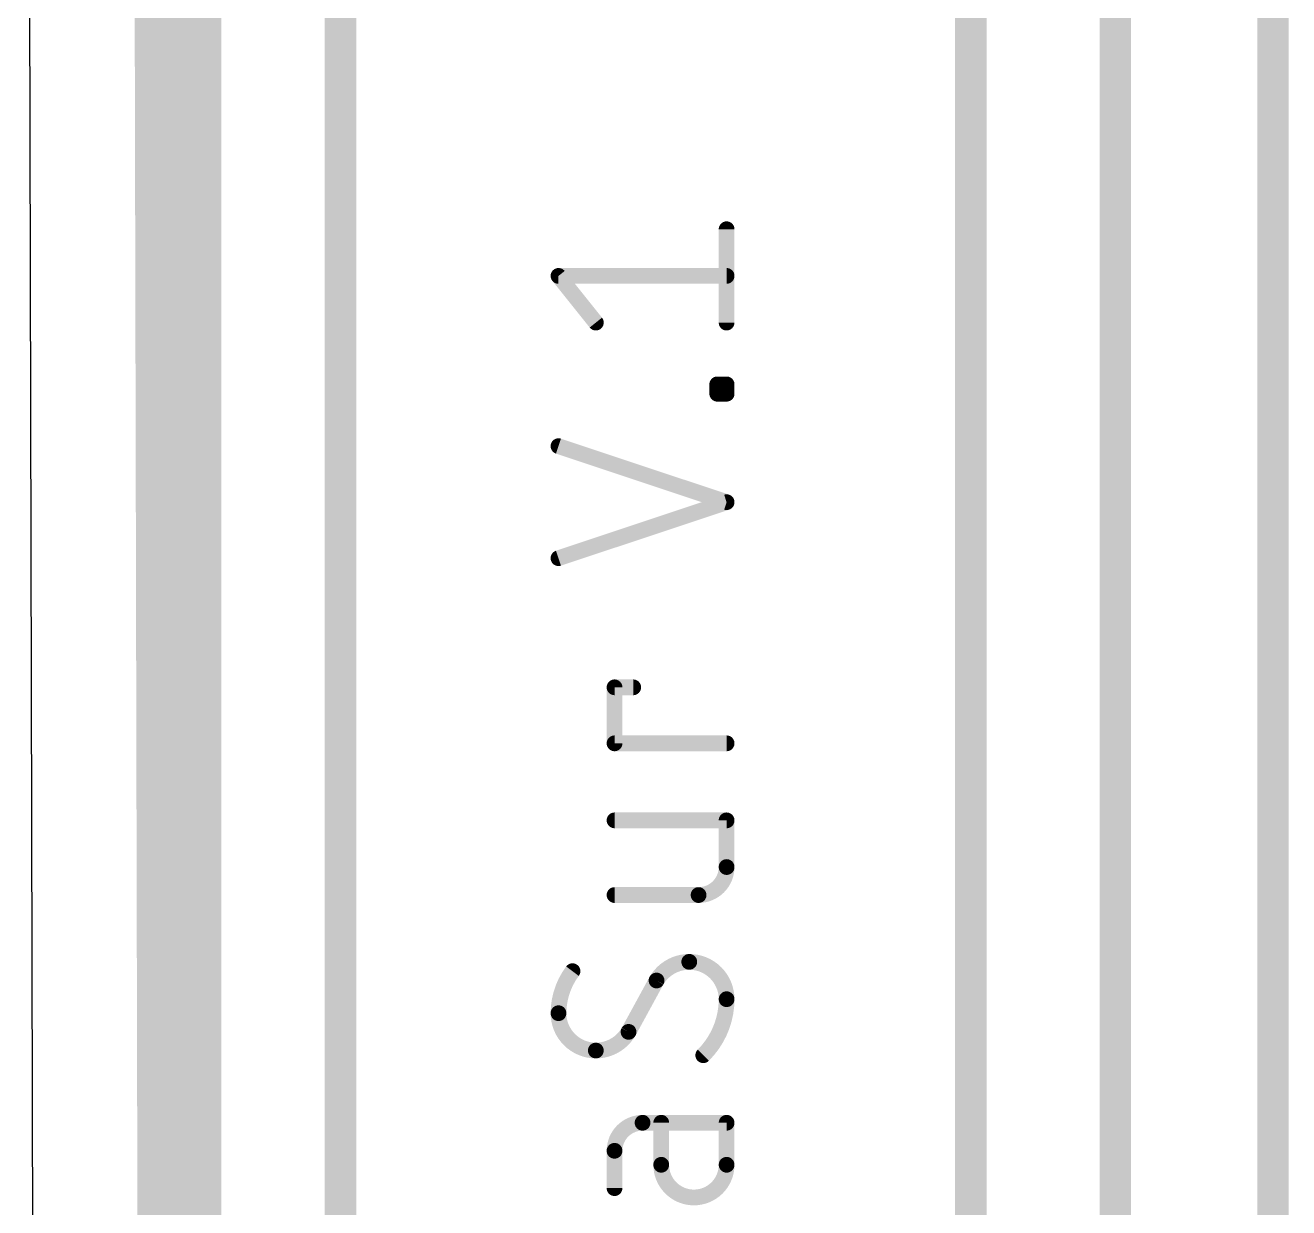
# Model space of a CAD drawing. Extents: x -0.1 to 37.8, y 0 to 56.6.
# Drawn here: x -0.13 to 12.09, y 26.21 to 37.65 of the extents above; entities that cross this region are included whole.
import ezdxf

# ---------------------------------------------------------------- set-up
doc = ezdxf.new("R2010")
doc.units = 0
doc.layers.add('1', color=22, linetype='CONTINUOUS')
doc.layers.add('20', color=30, linetype='CONTINUOUS')

msp = doc.modelspace()

# ---------------------------------------------------------------- linework, layer by layer
at = {"layer": '1'}
for points, const_width in [([(2.921, 50.546), (2.921, 5.08)], 0.3048), ([(10.414, 50.419), (10.414, 24.13)], 0.3048), ([(1.1658, 1.1684), (1.0579, 49.2666)], 0.3048), ([(1.6162, 49.2666), (1.6162, 4.8205)], 0.3048), ([(11.938, 47.879), (11.938, 24.892)], 0.3048), ([(9.017, 44.157), (9.017, 22.606)], 0.3048), ([(1.0836, 37.7952), (1.6162, 37.7952)], 0.3048), ([(1.0843, 37.4904), (1.6162, 37.4904)], 0.3048), ([(1.085, 37.1856), (1.6162, 37.1856)], 0.3048), ([(1.0857, 36.8808), (1.6162, 36.8808)], 0.3048), ([(1.0864, 36.576), (1.6162, 36.576)], 0.3048), ([(1.0871, 36.2712), (1.6162, 36.2712)], 0.3048), ([(1.0877, 35.9664), (1.6162, 35.9664)], 0.3048), ([(1.0884, 35.6616), (1.6162, 35.6616)], 0.3048), ([(6.6548, 34.772), (6.6548, 35.6751)], 0.1524), ([(1.0891, 35.3568), (1.6162, 35.3568)], 0.3048), ([(1.0898, 35.052), (1.6162, 35.052)], 0.3048), ([(5.3904, 34.772), (5.0292, 35.2235)], 0.1524), ([(5.0292, 35.2235), (6.6548, 35.2235)], 0.1524), ([(1.0905, 34.7472), (1.6162, 34.7472)], 0.3048), ([(1.0912, 34.4424), (1.6162, 34.4424)], 0.3048), ([(1.0918, 34.1376), (1.6162, 34.1376)], 0.3048), ([(6.5645, 34.0842), (6.5645, 34.1745)], 0.1524), ([(6.5645, 34.1745), (6.6548, 34.1745)], 0.1524), ([(6.6548, 34.1745), (6.6548, 34.0842)], 0.1524), ([(6.6548, 34.0842), (6.5645, 34.0842)], 0.1524), ([(1.0925, 33.8328), (1.6162, 33.8328)], 0.3048), ([(1.0932, 33.528), (1.6162, 33.528)], 0.3048), ([(6.6548, 33.0352), (5.0292, 33.577)], 0.1524), ([(1.0939, 33.2232), (1.6162, 33.2232)], 0.3048), ([(5.0292, 32.4933), (6.6548, 33.0352)], 0.1524), ([(1.0946, 32.9184), (1.6162, 32.9184)], 0.3048), ([(1.0953, 32.6136), (1.6162, 32.6136)], 0.3048), ([(1.0959, 32.3088), (1.6162, 32.3088)], 0.3048), ([(1.0966, 32.004), (1.6162, 32.004)], 0.3048), ([(1.0973, 31.6992), (1.6162, 31.6992)], 0.3048), ([(1.098, 31.3944), (1.6162, 31.3944)], 0.3048), ([(5.5711, 30.7025), (5.5711, 31.2443)], 0.1524), ([(5.5711, 31.2443), (5.7517, 31.2443)], 0.1524), ([(1.0987, 31.0896), (1.6162, 31.0896)], 0.3048), ([(1.0994, 30.7848), (1.6162, 30.7848)], 0.3048), ([(6.6548, 30.7025), (5.5711, 30.7025)], 0.1524), ([(1.1, 30.48), (1.6162, 30.48)], 0.3048), ([(1.1007, 30.1752), (1.6162, 30.1752)], 0.3048), ([(1.1014, 29.8704), (1.6162, 29.8704)], 0.3048), ([(6.6548, 29.9575), (5.5711, 29.9575)], 0.1524), ([(6.6548, 29.506), (6.6548, 29.9575)], 0.1524), ([(1.1021, 29.5656), (1.6162, 29.5656)], 0.3048), ([(1.1028, 29.2608), (1.6162, 29.2608)], 0.3048), ([(5.5711, 29.2351), (6.3839, 29.2351)], 0.1524), ([(1.1035, 28.956), (1.6162, 28.956)], 0.3048), ([(1.1041, 28.6512), (1.6162, 28.6512)], 0.3048), ([(1.1048, 28.3464), (1.6162, 28.3464)], 0.3048), ([(5.9775, 28.4083), (5.7065, 27.9116)], 0.1524), ([(1.1055, 28.0416), (1.6162, 28.0416)], 0.3048), ([(1.1062, 27.7368), (1.6162, 27.7368)], 0.3048), ([(1.1069, 27.432), (1.6162, 27.432)], 0.3048), ([(1.1076, 27.1272), (1.6162, 27.1272)], 0.3048), ([(6.6548, 27.0324), (5.842, 27.0324)], 0.1524), ([(6.0226, 27.0324), (6.0226, 26.626)], 0.1524), ([(6.6548, 26.626), (6.6548, 27.0324)], 0.1524), ([(1.1082, 26.8224), (1.6162, 26.8224)], 0.3048), ([(5.5711, 26.7614), (5.5711, 26.4002)], 0.1524), ([(1.1089, 26.5176), (1.6162, 26.5176)], 0.3048), ([(1.1096, 26.2128), (1.6162, 26.2128)], 0.3048)]:
    msp.add_lwpolyline(points, dxfattribs=dict(at, const_width=const_width))
for points, const_width in [([(1.0836, 37.8714, 1), (1.0836, 37.719)], 0.1524), ([(1.6162, 37.719, 1), (1.6162, 37.8714)], 0.1524), ([(1.0843, 37.5666, 1), (1.0843, 37.4142)], 0.1524), ([(1.6162, 37.4142, 1), (1.6162, 37.5666)], 0.1524), ([(1.085, 37.2618, 1), (1.085, 37.1094)], 0.1524), ([(1.6162, 37.1094, 1), (1.6162, 37.2618)], 0.1524), ([(1.0857, 36.957, 1), (1.0857, 36.8046)], 0.1524), ([(1.6162, 36.8046, 1), (1.6162, 36.957)], 0.1524), ([(1.0864, 36.6522, 1), (1.0864, 36.4998)], 0.1524), ([(1.6162, 36.4998, 1), (1.6162, 36.6522)], 0.1524), ([(1.0871, 36.3474, 1), (1.0871, 36.195)], 0.1524), ([(1.6162, 36.195, 1), (1.6162, 36.3474)], 0.1524), ([(1.0877, 36.0426, 1), (1.0877, 35.8902)], 0.1524), ([(1.6162, 35.8902, 1), (1.6162, 36.0426)], 0.1524), ([(1.0884, 35.7378, 1), (1.0884, 35.5854)], 0.1524), ([(1.6162, 35.5854, 1), (1.6162, 35.7378)], 0.1524), ([(6.6929, 35.6751, 1), (6.6167, 35.6751)], 0.0762), ([(1.0891, 35.433, 1), (1.0891, 35.2806)], 0.1524), ([(1.6162, 35.2806, 1), (1.6162, 35.433)], 0.1524), ([(1.0898, 35.1282, 1), (1.0898, 34.9758)], 0.1524), ([(1.6162, 34.9758, 1), (1.6162, 35.1282)], 0.1524), ([(5.059, 35.2473, 1), (4.9994, 35.1997)], 0.0762), ([(5.0292, 35.2616, 1), (5.0292, 35.1854)], 0.0762), ([(6.6548, 35.1854, 1), (6.6548, 35.2616)], 0.0762), ([(1.0905, 34.8234, 1), (1.0905, 34.671)], 0.1524), ([(1.6162, 34.671, 1), (1.6162, 34.8234)], 0.1524), ([(5.3607, 34.7482, 1), (5.4202, 34.7958)], 0.0762), ([(6.6167, 34.772, 1), (6.6929, 34.772)], 0.0762), ([(1.0912, 34.5186, 1), (1.0912, 34.3662)], 0.1524), ([(1.6162, 34.3662, 1), (1.6162, 34.5186)], 0.1524), ([(1.0918, 34.2138, 1), (1.0918, 34.0614)], 0.1524), ([(1.6162, 34.0614, 1), (1.6162, 34.2138)], 0.1524), ([(6.6026, 34.1745, 1), (6.5264, 34.1745)], 0.0762), ([(6.5645, 34.2126, 1), (6.5645, 34.1364)], 0.0762), ([(6.6929, 34.1745, 1), (6.6167, 34.1745)], 0.0762), ([(6.6548, 34.1364, 1), (6.6548, 34.2126)], 0.0762), ([(6.5645, 34.1223, 1), (6.5645, 34.0461)], 0.0762), ([(6.5264, 34.0842, 1), (6.6026, 34.0842)], 0.0762), ([(6.6167, 34.0842, 1), (6.6929, 34.0842)], 0.0762), ([(6.6548, 34.0461, 1), (6.6548, 34.1223)], 0.0762), ([(1.0925, 33.909, 1), (1.0925, 33.7566)], 0.1524), ([(1.6162, 33.7566, 1), (1.6162, 33.909)], 0.1524), ([(1.0932, 33.6042, 1), (1.0932, 33.4518)], 0.1524), ([(1.6162, 33.4518, 1), (1.6162, 33.6042)], 0.1524), ([(5.0412, 33.6132, 1), (5.0172, 33.5409)], 0.0762), ([(1.0939, 33.2994, 1), (1.0939, 33.147)], 0.1524), ([(1.6162, 33.147, 1), (1.6162, 33.2994)], 0.1524), ([(6.6668, 32.999, 1), (6.6428, 33.0713)], 0.0762), ([(6.6428, 32.999, 1), (6.6668, 33.0713)], 0.0762), ([(1.0946, 32.9946, 1), (1.0946, 32.8422)], 0.1524), ([(1.6162, 32.8422, 1), (1.6162, 32.9946)], 0.1524), ([(1.0953, 32.6898, 1), (1.0953, 32.5374)], 0.1524), ([(1.6162, 32.5374, 1), (1.6162, 32.6898)], 0.1524), ([(5.0172, 32.5294, 1), (5.0412, 32.4572)], 0.0762), ([(1.0959, 32.385, 1), (1.0959, 32.2326)], 0.1524), ([(1.6162, 32.2326, 1), (1.6162, 32.385)], 0.1524), ([(1.0966, 32.0802, 1), (1.0966, 31.9278)], 0.1524), ([(1.6162, 31.9278, 1), (1.6162, 32.0802)], 0.1524), ([(1.0973, 31.7754, 1), (1.0973, 31.623)], 0.1524), ([(1.6162, 31.623, 1), (1.6162, 31.7754)], 0.1524), ([(1.098, 31.4706, 1), (1.098, 31.3182)], 0.1524), ([(1.6162, 31.3182, 1), (1.6162, 31.4706)], 0.1524), ([(5.6092, 31.2443, 1), (5.533, 31.2443)], 0.0762), ([(5.5711, 31.2824, 1), (5.5711, 31.2062)], 0.0762), ([(5.7517, 31.2062, 1), (5.7517, 31.2824)], 0.0762), ([(1.0987, 31.1658, 1), (1.0987, 31.0134)], 0.1524), ([(1.6162, 31.0134, 1), (1.6162, 31.1658)], 0.1524), ([(1.0994, 30.861, 1), (1.0994, 30.7086)], 0.1524), ([(1.6162, 30.7086, 1), (1.6162, 30.861)], 0.1524), ([(5.5711, 30.7406, 1), (5.5711, 30.6644)], 0.0762), ([(5.533, 30.7025, 1), (5.6092, 30.7025)], 0.0762), ([(6.6548, 30.6644, 1), (6.6548, 30.7406)], 0.0762), ([(1.1, 30.5562, 1), (1.1, 30.4038)], 0.1524), ([(1.6162, 30.4038, 1), (1.6162, 30.5562)], 0.1524), ([(1.1007, 30.2514, 1), (1.1007, 30.099)], 0.1524), ([(1.6162, 30.099, 1), (1.6162, 30.2514)], 0.1524), ([(1.1014, 29.9466, 1), (1.1014, 29.7942)], 0.1524), ([(1.6162, 29.7942, 1), (1.6162, 29.9466)], 0.1524), ([(5.5711, 29.9956, 1), (5.5711, 29.9194)], 0.0762), ([(6.6929, 29.9575, 1), (6.6167, 29.9575)], 0.0762), ([(6.6548, 29.9194, 1), (6.6548, 29.9956)], 0.0762), ([(1.1021, 29.6418, 1), (1.1021, 29.4894)], 0.1524), ([(1.6162, 29.4894, 1), (1.6162, 29.6418)], 0.1524), ([(6.3839, 29.2351, 0.4142), (6.6548, 29.506)], 0.1524), ([(6.6929, 29.506, 1), (6.6167, 29.506)], 0.0762), ([(6.6167, 29.506, 1), (6.6929, 29.506)], 0.0762), ([(1.1028, 29.337, 1), (1.1028, 29.1846)], 0.1524), ([(1.6162, 29.1846, 1), (1.6162, 29.337)], 0.1524), ([(5.5711, 29.2732, 1), (5.5711, 29.197)], 0.0762), ([(6.3839, 29.2732, 1), (6.3839, 29.197)], 0.0762), ([(6.3839, 29.197, 1), (6.3839, 29.2732)], 0.0762), ([(1.1035, 29.0322, 1), (1.1035, 28.8798)], 0.1524), ([(1.6162, 28.8798, 1), (1.6162, 29.0322)], 0.1524), ([(1.1041, 28.7274, 1), (1.1041, 28.575)], 0.1524), ([(1.6162, 28.575, 1), (1.6162, 28.7274)], 0.1524), ([(6.2936, 28.5889, 0.2656), (5.9775, 28.4083)], 0.1524), ([(6.6548, 28.2277, 0.4142), (6.2936, 28.5889)], 0.1524), ([(6.2936, 28.627, 1), (6.2936, 28.5508)], 0.0762), ([(6.2936, 28.5508, 1), (6.2936, 28.627)], 0.0762), ([(1.1048, 28.4226, 1), (1.1048, 28.2702)], 0.1524), ([(1.6162, 28.2702, 1), (1.6162, 28.4226)], 0.1524), ([(5.1647, 28.4986, 0.1623), (5.0292, 28.0922)], 0.1524), ([(5.1951, 28.4758, 1), (5.1342, 28.5215)], 0.0762), ([(6.0109, 28.3901, 1), (5.944, 28.4266)], 0.0762), ([(5.9446, 28.4277, 1), (6.0103, 28.389)], 0.0762), ([(6.429, 27.6858, 0.2), (6.6548, 28.2277)], 0.1524), ([(6.6929, 28.2277, 1), (6.6167, 28.2277)], 0.0762), ([(6.6167, 28.2277, 1), (6.6929, 28.2277)], 0.0762), ([(1.1055, 28.1178, 1), (1.1055, 27.9654)], 0.1524), ([(1.6162, 27.9654, 1), (1.6162, 28.1178)], 0.1524), ([(5.0292, 28.0922, 0.4142), (5.3904, 27.731)], 0.1524), ([(5.0673, 28.0922, 1), (4.9911, 28.0922)], 0.0762), ([(4.9911, 28.0922, 1), (5.0673, 28.0922)], 0.0762), ([(5.3904, 27.731, 0.2656), (5.7065, 27.9116)], 0.1524), ([(5.7394, 27.8923, 1), (5.6737, 27.9309)], 0.0762), ([(1.1062, 27.813, 1), (1.1062, 27.6606)], 0.1524), ([(1.6162, 27.6606, 1), (1.6162, 27.813)], 0.1524), ([(5.6731, 27.9298, 1), (5.74, 27.8934)], 0.0762), ([(5.3904, 27.7691, 1), (5.3904, 27.6929)], 0.0762), ([(5.3904, 27.6929, 1), (5.3904, 27.7691)], 0.0762), ([(6.4022, 27.7129, 1), (6.4559, 27.6588)], 0.0762), ([(1.1069, 27.5082, 1), (1.1069, 27.3558)], 0.1524), ([(1.6162, 27.3558, 1), (1.6162, 27.5082)], 0.1524), ([(1.1076, 27.2034, 1), (1.1076, 27.051)], 0.1524), ([(1.6162, 27.051, 1), (1.6162, 27.2034)], 0.1524), ([(5.842, 27.0324, 0.4142), (5.5711, 26.7614)], 0.1524), ([(5.842, 27.0705, 1), (5.842, 26.9943)], 0.0762), ([(5.842, 26.9943, 1), (5.842, 27.0705)], 0.0762), ([(6.0607, 27.0324, 1), (5.9845, 27.0324)], 0.0762), ([(6.6929, 27.0324, 1), (6.6167, 27.0324)], 0.0762), ([(6.6548, 26.9943, 1), (6.6548, 27.0705)], 0.0762), ([(1.1082, 26.8986, 1), (1.1082, 26.7462)], 0.1524), ([(1.6162, 26.7462, 1), (1.6162, 26.8986)], 0.1524), ([(5.6092, 26.7614, 1), (5.533, 26.7614)], 0.0762), ([(5.533, 26.7614, 1), (5.6092, 26.7614)], 0.0762), ([(1.1089, 26.5938, 1), (1.1089, 26.4414)], 0.1524), ([(1.6162, 26.4414, 1), (1.6162, 26.5938)], 0.1524), ([(6.0226, 26.626, 1), (6.6548, 26.626)], 0.1524), ([(6.0607, 26.626, 1), (5.9845, 26.626)], 0.0762), ([(5.9845, 26.626, 1), (6.0607, 26.626)], 0.0762), ([(6.6929, 26.626, 1), (6.6167, 26.626)], 0.0762), ([(6.6167, 26.626, 1), (6.6929, 26.626)], 0.0762), ([(5.533, 26.4002, 1), (5.6092, 26.4002)], 0.0762), ([(1.1096, 26.289, 1), (1.1096, 26.1366)], 0.1524), ([(1.6162, 26.1366, 1), (1.6162, 26.289)], 0.1524)]:
    msp.add_lwpolyline(points, format="xyb", dxfattribs=dict(at, const_width=const_width))
at = {"layer": '20'}
msp.add_line((-0.127, 56.632), (0, 0), dxfattribs=at)

doc.saveas('drawing.dxf')
